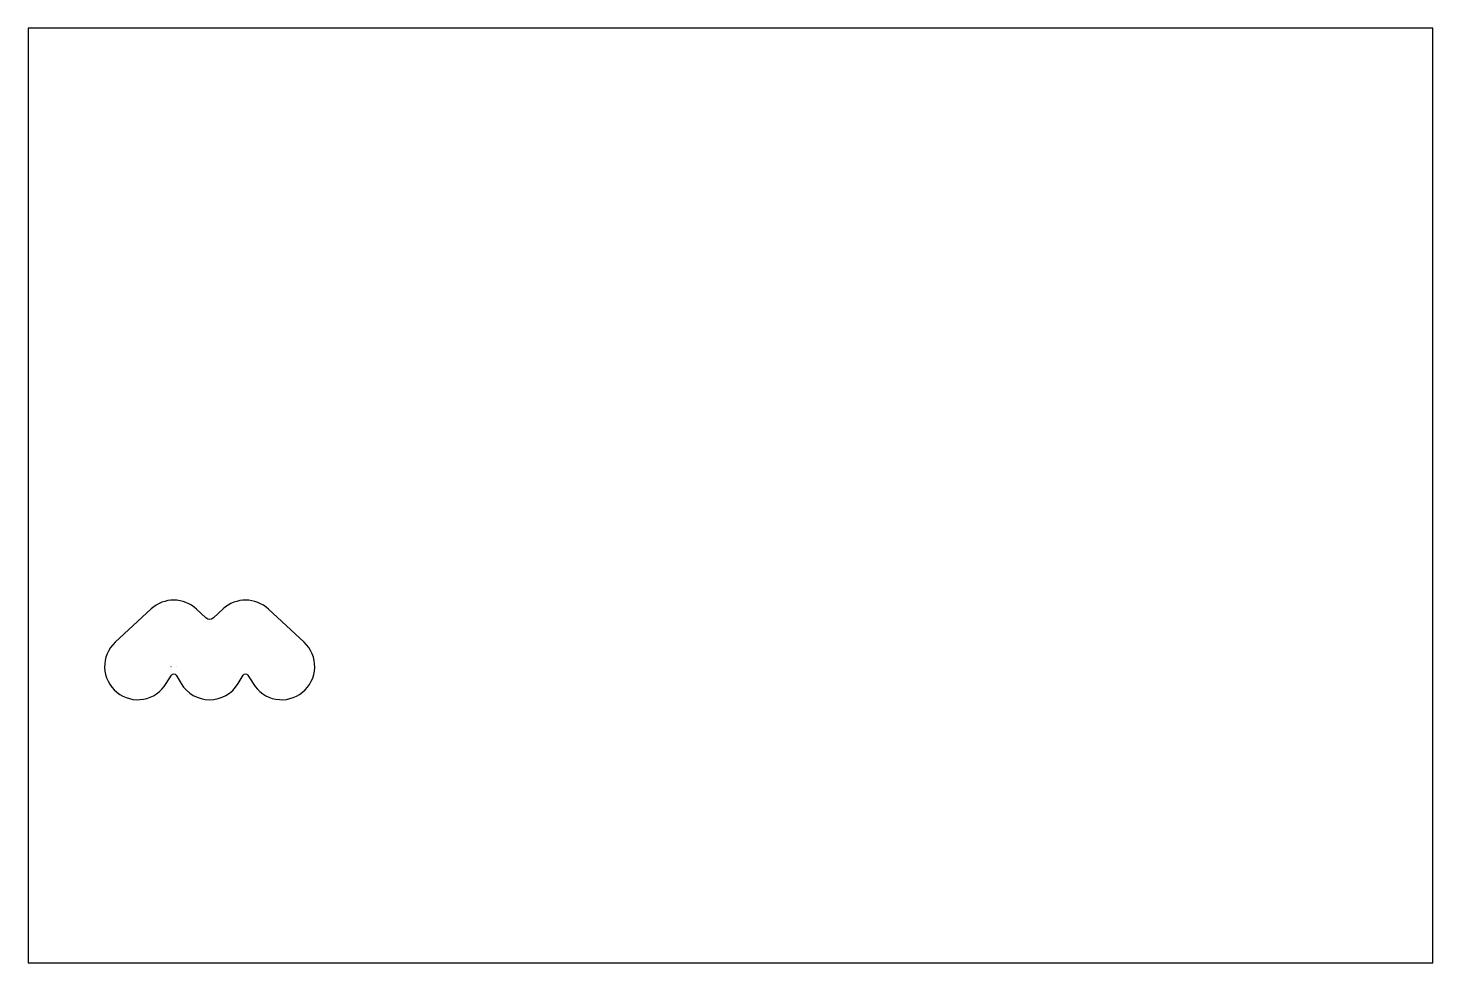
# Model space of a CAD drawing. Extents: x 0 to 254, y -169 to 0.
import ezdxf

# ---------------------------------------------------------------- set-up
doc = ezdxf.new("R2010")
doc.units = 0
doc.layers.get('0').update_dxf_attribs({"linetype": 'CONTINUOUS'})

msp = doc.modelspace()

# ---------------------------------------------------------------- linework, layer by layer
msp.add_lwpolyline([(254, 0), (0, 0), (0, -169), (254, -169)], close=True)
msp.add_lwpolyline([(22.26, -105.01), (15.76, -111.01, 0.456485), (16.04, -120.07, 0.456485), (24.97, -118.51), (25.91, -116.96, -0.566721), (26.76, -116.96), (27.68, -118.49, 0.566721), (37.97, -118.51), (38.91, -116.96, -0.566721), (39.76, -116.96), (40.68, -118.49, 0.456941), (49.61, -120.08, 0.456941), (49.9, -111.01), (43.46, -105.06, 0.394526), (35.26, -105.01), (33.51, -106.63, -0.390969), (32.15, -106.63), (30.46, -105.06, 0.394526)], format="xyb", close=True)
for points in [[(15.76, -111.01, 0.456485), (16.04, -120.07, 0.456485), (24.97, -118.51)], [(25.83, -115.42, 0.00087), (25.83, -115.4), (25.84, -115.42)], [(25.83, -115.42, 0.00087), (25.83, -115.4)], [(26.83, -115.4, 0.00087), (26.83, -115.42)], [(27.68, -118.49, 0.566721), (37.97, -118.51)]]:
    msp.add_lwpolyline(points, format="xyb")

doc.saveas('drawing.dxf')
